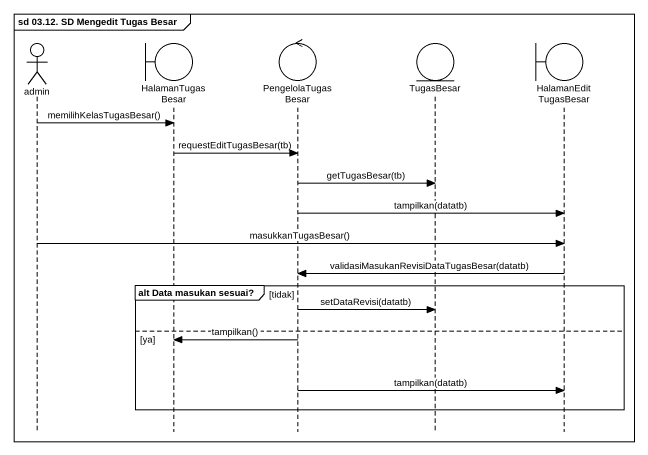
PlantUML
@startuml
mainframe sd 03.12. SD Mengedit Tugas Besar
hide footbox
actor admin
boundary HalamanTugasBesar
control PengelolaTugasBesar
entity TugasBesar
boundary HalamanEditTugasBesar

admin -> HalamanTugasBesar : memilihKelasTugasBesar()
HalamanTugasBesar -> PengelolaTugasBesar : requestEditTugasBesar(tb)
PengelolaTugasBesar -> TugasBesar : getTugasBesar(tb)
PengelolaTugasBesar -> HalamanEditTugasBesar : tampilkan(datatb)
admin -> HalamanEditTugasBesar : masukkanTugasBesar()
HalamanEditTugasBesar -> PengelolaTugasBesar : validasiMasukanRevisiDataTugasBesar(datatb)
group alt Data masukan sesuai? [tidak]
  PengelolaTugasBesar -> TugasBesar : setDataRevisi(datatb)
else ya
  PengelolaTugasBesar -> HalamanTugasBesar : tampilkan()
  PengelolaTugasBesar -> HalamanEditTugasBesar : tampilkan(datatb)
end
@enduml
